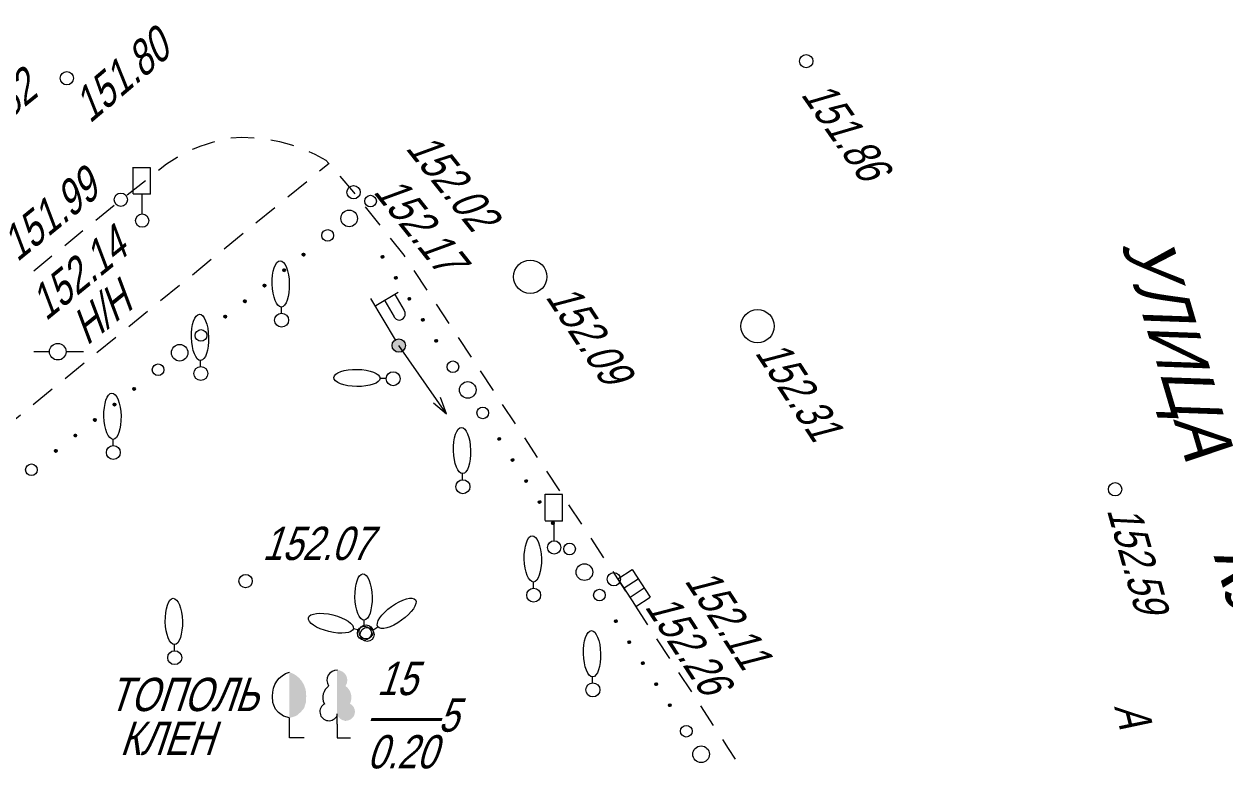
# Model space of a CAD drawing. Header units: metres. Extents: x 382 to 851, y 14083 to 14440.
# Drawn here: x 611.62 to 647.71, y 14227.44 to 14249.88 of the extents above; entities that cross this region are included whole.
import ezdxf
from ezdxf.enums import TextEntityAlignment as Align

# ---------------------------------------------------------------- set-up
doc = ezdxf.new("R2010")
doc.units = ezdxf.units.M
doc.header["$MEASUREMENT"] = 0
for name, color, linetype, lineweight in [('Бортовой камень', 7, 'Continuous', 25), ('Горизонтали', 7, 'Continuous', 25), ('Граница улицы', 7, 'Continuous', 25), ('Колодцы', 7, 'Continuous', 25), ('Леса и газоны', 7, 'Continuous', 25), ('ЛЭП', 7, 'Continuous', 25), ('Отдельно стоящее дерево', 7, 'Continuous', 25), ('Полоса деревьев', 7, 'Continuous', 25), ('Светофоры', 7, 'Continuous', 25), ('Фонари', 7, 'Continuous', 25), ('Фонтаны', 7, 'Continuous', 25)]:
    doc.layers.add(name, color=color, linetype=linetype, lineweight=lineweight)
doc.styles.add('Style-RUSSIAN_1251 I 0.32289', font='RUSSIAN_1251.shx', dxfattribs={"oblique": 18.5})

# ---------------------------------------------------------------- blocks, each defined once
blk = doc.blocks.new('PIKET_608')
at = {"layer": 'Горизонтали', "color": 251, "linetype": 'Continuous', "lineweight": 9}
blk.add_arc((0, 0), 0.2, 0, 360, dxfattribs=at)
blk = doc.blocks.new('DEREVO_549')
at = {"layer": 'Отдельно стоящее дерево', "color": 251, "linetype": 'Continuous', "lineweight": 9, "flags": 128}
blk.add_lwpolyline([(-0.007, 0.21), (-0.007, 0.393)], dxfattribs=at)
at = {"layer": 'Отдельно стоящее дерево', "color": 251, "linetype": 'Continuous', "lineweight": 9}
blk.add_arc((0, 0), 0.21, 0, 360, dxfattribs=at)
blk.add_ellipse((-0.026, 1.088), major_axis=(-0.019, 0.695), ratio=0.369829, dxfattribs=at)
blk = doc.blocks.new('DEREVO_550')
at = {"layer": 'Отдельно стоящее дерево', "color": 251, "linetype": 'Continuous', "lineweight": 9, "flags": 128}
blk.add_lwpolyline([(-0.007, 0.21), (-0.007, 0.393)], dxfattribs=at)
at = {"layer": 'Отдельно стоящее дерево', "color": 251, "linetype": 'Continuous', "lineweight": 9}
blk.add_arc((0, 0), 0.21, 0, 359.99999, dxfattribs=at)
blk.add_ellipse((-0.0255, 1.088), major_axis=(-0.0185, 0.695), ratio=0.3698286, dxfattribs=at)
blk = doc.blocks.new('DEREVO_551')
at = {"layer": 'Отдельно стоящее дерево', "color": 251, "linetype": 'Continuous', "lineweight": 9, "flags": 128}
blk.add_lwpolyline([(-0.007, 0.21), (-0.007, 0.393)], dxfattribs=at)
at = {"layer": 'Отдельно стоящее дерево', "color": 251, "linetype": 'Continuous', "lineweight": 9}
blk.add_arc((0, 0), 0.21, 0, 359.99999, dxfattribs=at)
blk.add_ellipse((-0.0255, 1.088), major_axis=(-0.0185, 0.695), ratio=0.3698286, dxfattribs=at)
blk = doc.blocks.new('SIFON_7')
at = {"layer": 'Фонтаны', "color": 251, "linetype": 'Continuous', "lineweight": 9}
for p, q in [((-0.717, 0.004), (-0.253, 0.004)), ((0.244, 0.004), (0.774, 0.004))]:
    blk.add_line(p, q, dxfattribs=at)
blk.add_arc((0, 0), 0.25, 0, 360, dxfattribs=at)
blk = doc.blocks.new('DORZN1_66')
at = {"layer": 'Светофоры', "color": 251, "linetype": 'Continuous', "lineweight": 9}
for p, q in [((-0.27, 0.806), (-0.27, 1.603)), ((-0.27, 1.598), (0.252, 1.598)), ((0.252, 0.792), (0.252, 1.589)), ((-0.27, 0.801), (0.248, 0.801)), ((-0.004, 0.2), (-0.004, 0.801))]:
    blk.add_line(p, q, dxfattribs=at)
blk.add_arc((0, 0), 0.2, 0, 360, dxfattribs=at)
blk = doc.blocks.new('KOLOD_136')
at = {"layer": 'Колодцы', "color": 251, "linetype": 'Continuous', "lineweight": 9}
blk.add_arc((0, 0), 0.5, 0, 360, dxfattribs=at)
blk = doc.blocks.new('KOLOD_137')
at = {"layer": 'Колодцы', "color": 251, "linetype": 'Continuous', "lineweight": 9}
blk.add_arc((0, 0), 0.5, 0, 360, dxfattribs=at)
blk = doc.blocks.new('RESHT1_24')
at = {"layer": 'Фонтаны', "color": 251, "linetype": 'Continuous', "lineweight": 9}
for p, q in [((-0.494, -0.254), (-0.494, 0.253)), ((-0.494, 0.253), (0.495, 0.253)), ((-0.162, -0.245), (-0.163, 0.251)), ((0.166, -0.245), (0.166, 0.251)), ((0.495, -0.254), (0.495, 0.253)), ((-0.494, -0.254), (0.495, -0.254))]:
    blk.add_line(p, q, dxfattribs=at)
blk = doc.blocks.new('PIKET_637')
at = {"layer": 'Горизонтали', "color": 251, "linetype": 'Continuous', "lineweight": 9}
blk.add_arc((0, 0), 0.2, 0, 360, dxfattribs=at)
blk = doc.blocks.new('PIKET_638')
at = {"layer": 'Горизонтали', "color": 251, "linetype": 'Continuous', "lineweight": 9}
blk.add_arc((0, 0), 0.2, 0, 360, dxfattribs=at)
blk = doc.blocks.new('DEREVO_584')
at = {"layer": 'Отдельно стоящее дерево', "color": 251, "linetype": 'Continuous', "lineweight": 9, "flags": 128}
blk.add_lwpolyline([(-0.007, 0.21), (-0.007, 0.393)], dxfattribs=at)
at = {"layer": 'Отдельно стоящее дерево', "color": 251, "linetype": 'Continuous', "lineweight": 9}
blk.add_arc((0.00033, -0.00027), 0.21, 0, 359.999994, dxfattribs=at)
blk.add_ellipse((-0.02517, 1.08773), major_axis=(-0.0185, 0.695), ratio=0.36982862, dxfattribs=at)
blk = doc.blocks.new('DEREVO_585')
at = {"layer": 'Отдельно стоящее дерево', "color": 251, "linetype": 'Continuous', "lineweight": 9, "flags": 128}
blk.add_lwpolyline([(-0.007, 0.21), (-0.007, 0.393)], dxfattribs=at)
at = {"layer": 'Отдельно стоящее дерево', "color": 251, "linetype": 'Continuous', "lineweight": 9}
blk.add_arc((0, 0), 0.21, 0, 360, dxfattribs=at)
blk.add_ellipse((-0.025, 1.088), major_axis=(-0.019, 0.695), ratio=0.369829, dxfattribs=at)
blk = doc.blocks.new('DEREVO_586')
at = {"layer": 'Отдельно стоящее дерево', "color": 251, "linetype": 'Continuous', "lineweight": 9, "flags": 128}
blk.add_lwpolyline([(-0.007, 0.21), (-0.007, 0.393)], dxfattribs=at)
at = {"layer": 'Отдельно стоящее дерево', "color": 251, "linetype": 'Continuous', "lineweight": 9}
blk.add_arc((0, 0), 0.21, 0, 360, dxfattribs=at)
blk.add_ellipse((-0.025, 1.088), major_axis=(-0.019, 0.695), ratio=0.369829, dxfattribs=at)
blk = doc.blocks.new('DEREVO_587')
at = {"layer": 'Отдельно стоящее дерево', "color": 251, "linetype": 'Continuous', "lineweight": 9, "flags": 128}
blk.add_lwpolyline([(-0.007, 0.21), (-0.007, 0.393)], dxfattribs=at)
at = {"layer": 'Отдельно стоящее дерево', "color": 251, "linetype": 'Continuous', "lineweight": 9}
blk.add_arc((0, 0), 0.21, 0, 360, dxfattribs=at)
blk.add_ellipse((-0.026, 1.088), major_axis=(-0.018, 0.695), ratio=0.369829, dxfattribs=at)
blk = doc.blocks.new('DEREVO_588')
at = {"layer": 'Отдельно стоящее дерево', "color": 251, "linetype": 'Continuous', "lineweight": 9, "flags": 128}
blk.add_lwpolyline([(-0.007, 0.209), (-0.007, 0.393)], dxfattribs=at)
at = {"layer": 'Отдельно стоящее дерево', "color": 251, "linetype": 'Continuous', "lineweight": 9}
blk.add_arc((0, 0), 0.21, 0, 360, dxfattribs=at)
blk.add_ellipse((-0.025, 1.088), major_axis=(-0.019, 0.695), ratio=0.369829, dxfattribs=at)
blk = doc.blocks.new('DEREVO_589')
at = {"layer": 'Отдельно стоящее дерево', "color": 251, "linetype": 'Continuous', "lineweight": 9, "flags": 128}
blk.add_lwpolyline([(-0.007, 0.21), (-0.007, 0.393)], dxfattribs=at)
at = {"layer": 'Отдельно стоящее дерево', "color": 251, "linetype": 'Continuous', "lineweight": 9}
blk.add_arc((0, 0), 0.21, 0, 360, dxfattribs=at)
blk.add_ellipse((-0.025, 1.088), major_axis=(-0.019, 0.695), ratio=0.369829, dxfattribs=at)
blk = doc.blocks.new('DEREVO_590')
at = {"layer": 'Отдельно стоящее дерево', "color": 251, "linetype": 'Continuous', "lineweight": 9, "flags": 128}
blk.add_lwpolyline([(-0.007, 0.21), (-0.007, 0.393)], dxfattribs=at)
at = {"layer": 'Отдельно стоящее дерево', "color": 251, "linetype": 'Continuous', "lineweight": 9}
blk.add_arc((0, 0), 0.21, 0, 360, dxfattribs=at)
blk.add_ellipse((-0.026, 1.088), major_axis=(-0.019, 0.695), ratio=0.369829, dxfattribs=at)
blk = doc.blocks.new('DEREVO_591')
at = {"layer": 'Отдельно стоящее дерево', "color": 251, "linetype": 'Continuous', "lineweight": 9, "flags": 128}
blk.add_lwpolyline([(-0.007, 0.21), (-0.007, 0.393)], dxfattribs=at)
at = {"layer": 'Отдельно стоящее дерево', "color": 251, "linetype": 'Continuous', "lineweight": 9}
blk.add_arc((0, 0), 0.21, 0, 360, dxfattribs=at)
blk.add_ellipse((-0.025, 1.088), major_axis=(-0.019, 0.695), ratio=0.369829, dxfattribs=at)
blk = doc.blocks.new('SM_1_1')
at = {"layer": 'Леса и газоны', "linetype": 'Continuous', "lineweight": 9}
blk.add_hatch(color=251, dxfattribs=at).paths.add_polyline_path([(-0.693, 0.594), (-0.52, 0.645), (-0.465, 0.673), (-0.364, 0.762), (-0.271, 0.86), (-0.244, 0.907), (-0.244, 0.905), (-0.223, 0.982), (-0.197, 1.055), (-0.195, 1.064), (-0.188, 1.25, 0.341141), (-0.693, 1.972), (-0.693, 0.592)], is_closed=False)
blk.add_hatch(color=251, dxfattribs=at).paths.add_polyline_path([(0.742, 0.718, 1.560755), (1.127, 1.025), (1.13, 1.031, 0.363475), (0.996, 1.553), (0.996, 1.56, 0.605867), (0.742, 2.031)])
at = {"layer": 'Леса и газоны', "color": 251, "linetype": 'Continuous', "lineweight": 9}
for p, q in [((-0.693, 0.002), (-0.693, 0.592)), ((0.992, 0.514), (0.993, 0.514))]:
    blk.add_line(p, q, dxfattribs=at)
at = {"layer": 'Леса и газоны', "color": 251, "linetype": 'Continuous', "lineweight": 9, "flags": 128}
blk.add_lwpolyline([(-0.693, 0.594), (-0.866, 0.645), (-1.022, 0.762), (-1.115, 0.86), (-1.163, 0.984), (-1.189, 1.057), (-1.199, 1.252), (-1.199, 1.25, -0.344174), (-0.693, 1.972)], format="xyb", dxfattribs=at)
for points in [[(0.742, 0.413), (0.742, 0.719)], [(0.742, 0.413), (0.742, 0.003), (1.145, 0.003)], [(-0.693, 0.004), (-0.25, 0.004)]]:
    blk.add_lwpolyline(points, dxfattribs=at)
at = {"layer": 'Леса и газоны', "color": 251, "linetype": 'Continuous', "lineweight": 9}
for centre, radius, start, end in [((0.737, 1.73), 0.302, 87.9054, 214.1094), ((0.732, 1.212), 0.42, 125.6529, 205.5526), ((0.494, 0.783), 0.271, 117.6072, 335.8238)]:
    blk.add_arc(centre, radius, start, end, dxfattribs=at)
blk = doc.blocks.new('FNRM1_29')
at = {"layer": 'Фонари', "linetype": 'Continuous', "lineweight": 9}
h = blk.add_hatch(color=251, dxfattribs=at)
edge = h.paths.add_edge_path()
edge.add_arc((0, 0), 0.2, 0, 360)
at = {"layer": 'Фонари', "color": 251, "linetype": 'Continuous', "lineweight": 9}
for p, q in [((0.003, 0.2), (0.003, 1.641)), ((0.017, 1.388), (0.805, 1.388)), ((0.322, 1.371), (0.322, 0.816)), ((0.676, 1.378), (0.676, 0.823))]:
    blk.add_line(p, q, dxfattribs=at)
blk.add_circle((0, 0), 0.2, dxfattribs=at)
blk.add_arc((0.496, 0.809), 0.181, 180, 0, dxfattribs=at)
blk = doc.blocks.new('PIKET_679')
at = {"layer": 'Горизонтали', "color": 251, "linetype": 'Continuous', "lineweight": 9}
blk.add_arc((0, 0), 0.2, 0, 360, dxfattribs=at)
blk = doc.blocks.new('PIKET_680')
at = {"layer": 'Горизонтали', "color": 251, "linetype": 'Continuous', "lineweight": 9}
blk.add_arc((0, 0), 0.2, 0, 360, dxfattribs=at)
blk = doc.blocks.new('msdElementTypeLine_85')
at = {"layer": 'ЛЭП', "color": 251, "linetype": 'Continuous', "lineweight": 9}
blk.add_line((1.569, 28.523), (0.134, 30.57), dxfattribs=at)
at = {"layer": 'ЛЭП', "color": 251, "linetype": 'Continuous', "lineweight": 9, "flags": 128}
blk.add_lwpolyline([(1.173, 28.854), (1.569, 28.523), (1.391, 29.01)], dxfattribs=at)
blk = doc.blocks.new('PIKET_687')
at = {"layer": 'Горизонтали', "color": 251, "linetype": 'Continuous', "lineweight": 9}
blk.add_arc((0, 0), 0.2, 0, 360, dxfattribs=at)
blk = doc.blocks.new('msdElementTypeShape_5')
at = {"layer": 'Полоса деревьев', "color": 251, "linetype": 'Continuous', "lineweight": 9}
for p, q in [((17.692, 25.316), (17.735, 25.349)), ((17.692, 25.309), (17.741, 25.348)), ((17.692, 25.303), (17.747, 25.346)), ((17.694, 25.298), (17.752, 25.344)), ((17.695, 25.325), (17.725, 25.348)), ((17.696, 25.293), (17.756, 25.34)), ((17.698, 25.289), (17.76, 25.337)), ((17.7, 25.335), (17.707, 25.34)), ((17.701, 25.284), (17.763, 25.334)), ((17.705, 25.281), (17.766, 25.329)), ((17.709, 25.278), (17.767, 25.324)), ((17.713, 25.275), (17.77, 25.32)), ((17.719, 25.273), (17.77, 25.314)), ((17.725, 25.271), (17.77, 25.307)), ((17.731, 25.27), (17.77, 25.301)), ((17.742, 25.272), (17.766, 25.291)), ((20.072, 25.269), (20.112, 25.206)), ((20.075, 25.273), (20.117, 25.207)), ((20.079, 25.276), (20.122, 25.209)), ((20.084, 25.278), (20.126, 25.212)), ((20.088, 25.28), (20.129, 25.216)), ((20.093, 25.282), (20.133, 25.219)), ((20.098, 25.283), (20.136, 25.224)), ((20.105, 25.282), (20.138, 25.23)), ((20.111, 25.281), (20.14, 25.236)), ((20.12, 25.277), (20.14, 25.245)), ((20.129, 25.272), (20.134, 25.264)), ((20.062, 25.247), (20.089, 25.205)), ((20.063, 25.236), (20.079, 25.211)), ((20.064, 25.253), (20.095, 25.204)), ((20.066, 25.259), (20.101, 25.204)), ((20.068, 25.265), (20.107, 25.204)), ((17.104, 24.85), (17.147, 24.884)), ((17.104, 24.844), (17.153, 24.882)), ((17.104, 24.837), (17.159, 24.881)), ((17.106, 24.832), (17.164, 24.878)), ((17.108, 24.859), (17.137, 24.883)), ((17.108, 24.828), (17.168, 24.875)), ((17.11, 24.823), (17.172, 24.871)), ((17.112, 24.869), (17.119, 24.875)), ((17.113, 24.819), (17.176, 24.868)), ((17.117, 24.815), (17.178, 24.864)), ((17.121, 24.812), (17.179, 24.858)), ((17.125, 24.809), (17.182, 24.854)), ((17.131, 24.807), (17.182, 24.848)), ((17.137, 24.806), (17.182, 24.842)), ((17.143, 24.804), (17.182, 24.835)), ((17.154, 24.807), (17.178, 24.825)), ((20.466, 24.616), (20.493, 24.574)), ((20.468, 24.605), (20.484, 24.579)), ((20.469, 24.622), (20.5, 24.573)), ((20.471, 24.628), (20.506, 24.572)), ((20.473, 24.633), (20.512, 24.573)), ((20.476, 24.638), (20.517, 24.574)), ((20.48, 24.641), (20.522, 24.575)), ((20.484, 24.645), (20.527, 24.577)), ((20.488, 24.647), (20.53, 24.581)), ((20.493, 24.648), (20.534, 24.584)), ((20.498, 24.65), (20.538, 24.588)), ((20.503, 24.651), (20.541, 24.592)), ((20.51, 24.651), (20.543, 24.598)), ((20.516, 24.65), (20.545, 24.604)), ((20.524, 24.646), (20.545, 24.614)), ((20.534, 24.64), (20.539, 24.633)), ((16.516, 24.384), (16.559, 24.418)), ((16.516, 24.378), (16.565, 24.417)), ((16.516, 24.372), (16.571, 24.415)), ((16.518, 24.367), (16.576, 24.412)), ((16.52, 24.393), (16.549, 24.417)), ((16.52, 24.362), (16.58, 24.409)), ((16.523, 24.357), (16.584, 24.406)), ((16.524, 24.403), (16.531, 24.409)), ((16.525, 24.353), (16.588, 24.403)), ((16.529, 24.35), (16.59, 24.398)), ((16.533, 24.346), (16.591, 24.393)), ((16.537, 24.344), (16.594, 24.388)), ((16.543, 24.342), (16.594, 24.383)), ((16.549, 24.34), (16.594, 24.376)), ((16.555, 24.339), (16.594, 24.37)), ((16.566, 24.341), (16.59, 24.36)), ((15.928, 23.919), (15.971, 23.952)), ((15.928, 23.912), (15.977, 23.951)), ((15.928, 23.906), (15.983, 23.95)), ((15.93, 23.901), (15.988, 23.947)), ((15.932, 23.928), (15.961, 23.951)), ((15.932, 23.896), (15.992, 23.944)), ((15.935, 23.892), (15.996, 23.94)), ((15.936, 23.938), (15.943, 23.943)), ((15.937, 23.887), (16, 23.937)), ((15.941, 23.884), (16.002, 23.932)), ((15.945, 23.881), (16.003, 23.927)), ((15.949, 23.878), (16.006, 23.923)), ((15.955, 23.876), (16.007, 23.917)), ((15.961, 23.875), (16.006, 23.911)), ((15.967, 23.873), (16.006, 23.904)), ((15.978, 23.875), (16.002, 23.894)), ((20.871, 23.984), (20.898, 23.942)), ((20.872, 23.973), (20.889, 23.948)), ((20.873, 23.991), (20.905, 23.942)), ((20.875, 23.997), (20.911, 23.941)), ((20.878, 24.002), (20.917, 23.941)), ((20.881, 24.006), (20.922, 23.943)), ((20.885, 24.01), (20.927, 23.944)), ((20.888, 24.013), (20.932, 23.946)), ((20.893, 24.015), (20.935, 23.949)), ((20.898, 24.017), (20.939, 23.953)), ((20.903, 24.019), (20.943, 23.957)), ((20.908, 24.02), (20.946, 23.961)), ((20.914, 24.019), (20.948, 23.967)), ((20.921, 24.019), (20.95, 23.973)), ((20.929, 24.014), (20.95, 23.983)), ((20.939, 24.009), (20.944, 24.001)), ((15.34, 23.453), (15.383, 23.487)), ((15.34, 23.447), (15.389, 23.485)), ((15.34, 23.44), (15.395, 23.484)), ((15.342, 23.435), (15.4, 23.481)), ((15.344, 23.462), (15.373, 23.486)), ((15.344, 23.431), (15.404, 23.478)), ((15.347, 23.426), (15.408, 23.475)), ((15.348, 23.472), (15.355, 23.478)), ((15.349, 23.422), (15.412, 23.471)), ((15.353, 23.418), (15.414, 23.467)), ((15.357, 23.415), (15.415, 23.462)), ((15.361, 23.412), (15.418, 23.457)), ((15.367, 23.41), (15.419, 23.451)), ((15.373, 23.409), (15.419, 23.445)), ((15.379, 23.407), (15.418, 23.438)), ((15.39, 23.41), (15.414, 23.428)), ((21.276, 23.353), (21.303, 23.311)), ((21.277, 23.342), (21.293, 23.317)), ((21.278, 23.359), (21.309, 23.31)), ((21.28, 23.365), (21.316, 23.31)), ((21.283, 23.37), (21.322, 23.31)), ((21.286, 23.375), (21.326, 23.312)), ((21.29, 23.378), (21.332, 23.313)), ((21.293, 23.382), (21.336, 23.315)), ((21.298, 23.384), (21.34, 23.318)), ((21.303, 23.386), (21.344, 23.322)), ((21.307, 23.387), (21.347, 23.325)), ((21.313, 23.388), (21.351, 23.33)), ((21.319, 23.388), (21.353, 23.336)), ((21.325, 23.387), (21.355, 23.342)), ((21.334, 23.383), (21.354, 23.351)), ((21.344, 23.377), (21.348, 23.37)), ((21.691, 22.743), (21.731, 22.68)), ((21.694, 22.747), (21.736, 22.681)), ((21.698, 22.75), (21.741, 22.683)), ((21.703, 22.752), (21.745, 22.687)), ((21.707, 22.754), (21.748, 22.69)), ((21.712, 22.756), (21.752, 22.694)), ((21.717, 22.757), (21.755, 22.698)), ((21.724, 22.756), (21.757, 22.704)), ((21.73, 22.756), (21.759, 22.71)), ((21.739, 22.752), (21.759, 22.72)), ((21.748, 22.746), (21.753, 22.738)), ((21.681, 22.722), (21.708, 22.68)), ((21.682, 22.711), (21.698, 22.685)), ((21.683, 22.728), (21.714, 22.679)), ((21.685, 22.734), (21.721, 22.678)), ((21.687, 22.739), (21.726, 22.678)), ((12.597, 21.28), (12.639, 21.314)), ((12.597, 21.274), (12.645, 21.312)), ((12.597, 21.268), (12.651, 21.311)), ((12.598, 21.262), (12.656, 21.308)), ((12.6, 21.289), (12.63, 21.313)), ((12.6, 21.258), (12.66, 21.305)), ((12.603, 21.253), (12.664, 21.302)), ((12.605, 21.299), (12.612, 21.305)), ((12.605, 21.249), (12.668, 21.298)), ((12.609, 21.245), (12.67, 21.294)), ((12.613, 21.242), (12.672, 21.289)), ((12.618, 21.239), (12.674, 21.284)), ((12.623, 21.237), (12.675, 21.278)), ((12.629, 21.236), (12.675, 21.272)), ((12.635, 21.235), (12.675, 21.266)), ((12.646, 21.237), (12.67, 21.255)), ((12.009, 20.815), (12.051, 20.848)), ((12.009, 20.808), (12.057, 20.847)), ((12.009, 20.802), (12.064, 20.845)), ((12.01, 20.797), (12.068, 20.843)), ((12.012, 20.824), (12.042, 20.847)), ((12.013, 20.792), (12.072, 20.839)), ((12.015, 20.788), (12.076, 20.836)), ((12.017, 20.834), (12.024, 20.839)), ((12.017, 20.783), (12.08, 20.833)), ((12.021, 20.78), (12.082, 20.828)), ((12.025, 20.777), (12.084, 20.823)), ((12.03, 20.774), (12.086, 20.819)), ((12.035, 20.772), (12.087, 20.813)), ((12.041, 20.77), (12.087, 20.806)), ((12.048, 20.769), (12.087, 20.8)), ((12.058, 20.771), (12.082, 20.79)), ((11.421, 20.349), (11.463, 20.383)), ((11.421, 20.343), (11.469, 20.381)), ((11.421, 20.336), (11.476, 20.38)), ((11.422, 20.331), (11.48, 20.377)), ((11.424, 20.358), (11.454, 20.382)), ((11.425, 20.327), (11.484, 20.374)), ((11.427, 20.322), (11.488, 20.37)), ((11.429, 20.368), (11.436, 20.374)), ((11.429, 20.318), (11.492, 20.367)), ((11.433, 20.314), (11.494, 20.363)), ((11.437, 20.311), (11.496, 20.357)), ((11.442, 20.308), (11.498, 20.353)), ((11.447, 20.306), (11.499, 20.347)), ((11.453, 20.305), (11.499, 20.341)), ((11.46, 20.303), (11.499, 20.334)), ((11.471, 20.306), (11.494, 20.324)), ((10.833, 19.883), (10.875, 19.917)), ((10.833, 19.877), (10.881, 19.916)), ((10.833, 19.871), (10.888, 19.914)), ((10.834, 19.866), (10.892, 19.911)), ((10.836, 19.892), (10.866, 19.916)), ((10.837, 19.861), (10.896, 19.908)), ((10.839, 19.856), (10.9, 19.905)), ((10.841, 19.902), (10.848, 19.908)), ((10.841, 19.852), (10.904, 19.902)), ((10.845, 19.849), (10.906, 19.897)), ((10.849, 19.845), (10.908, 19.892)), ((10.854, 19.843), (10.91, 19.887)), ((10.859, 19.841), (10.911, 19.882)), ((10.865, 19.839), (10.911, 19.875)), ((10.872, 19.838), (10.911, 19.869)), ((10.883, 19.84), (10.906, 19.859)), ((23.57, 19.775), (23.597, 19.733)), ((23.571, 19.764), (23.587, 19.739)), ((23.572, 19.781), (23.603, 19.732)), ((23.574, 19.787), (23.609, 19.732)), ((23.576, 19.793), (23.615, 19.732)), ((23.58, 19.797), (23.62, 19.734)), ((23.583, 19.8), (23.625, 19.735)), ((23.587, 19.804), (23.63, 19.737)), ((23.592, 19.806), (23.634, 19.74)), ((23.596, 19.808), (23.637, 19.744)), ((23.601, 19.81), (23.641, 19.747)), ((23.606, 19.811), (23.644, 19.752)), ((23.613, 19.81), (23.646, 19.758)), ((23.619, 19.809), (23.648, 19.764)), ((23.628, 19.805), (23.648, 19.773)), ((23.637, 19.799), (23.642, 19.792)), ((10.245, 19.418), (10.287, 19.451)), ((10.245, 19.411), (10.293, 19.45)), ((10.245, 19.405), (10.3, 19.449)), ((10.246, 19.4), (10.304, 19.446)), ((10.248, 19.427), (10.278, 19.45)), ((10.249, 19.395), (10.308, 19.443)), ((10.251, 19.391), (10.312, 19.439)), ((10.253, 19.437), (10.26, 19.442)), ((10.253, 19.386), (10.316, 19.436)), ((10.257, 19.383), (10.318, 19.431)), ((10.261, 19.38), (10.32, 19.426)), ((10.266, 19.377), (10.322, 19.422)), ((10.271, 19.375), (10.323, 19.416)), ((10.277, 19.373), (10.323, 19.41)), ((10.284, 19.372), (10.323, 19.403)), ((10.295, 19.374), (10.318, 19.393)), ((23.975, 19.144), (24.002, 19.102)), ((23.976, 19.133), (23.992, 19.107)), ((23.977, 19.15), (24.008, 19.101)), ((23.979, 19.156), (24.014, 19.1)), ((23.981, 19.161), (24.02, 19.101)), ((23.984, 19.166), (24.025, 19.102)), ((23.988, 19.169), (24.03, 19.103)), ((23.992, 19.173), (24.035, 19.105)), ((23.996, 19.174), (24.039, 19.109)), ((24.001, 19.176), (24.042, 19.112)), ((24.006, 19.178), (24.046, 19.116)), ((24.011, 19.179), (24.049, 19.12)), ((24.018, 19.179), (24.051, 19.126)), ((24.024, 19.178), (24.053, 19.132)), ((24.032, 19.174), (24.053, 19.142)), ((24.042, 19.168), (24.047, 19.161)), ((24.379, 18.512), (24.406, 18.47)), ((24.38, 18.501), (24.397, 18.476)), ((24.381, 18.518), (24.413, 18.47)), ((24.383, 18.525), (24.419, 18.469)), ((24.386, 18.53), (24.425, 18.469)), ((24.389, 18.534), (24.43, 18.471)), ((24.393, 18.538), (24.435, 18.472)), ((24.396, 18.541), (24.44, 18.474)), ((24.401, 18.543), (24.443, 18.477)), ((24.406, 18.545), (24.447, 18.481)), ((24.411, 18.547), (24.451, 18.484)), ((24.416, 18.548), (24.454, 18.489)), ((24.422, 18.547), (24.456, 18.495)), ((24.429, 18.546), (24.458, 18.501)), ((24.437, 18.542), (24.458, 18.51)), ((24.447, 18.537), (24.452, 18.529)), ((24.784, 17.881), (24.811, 17.839)), ((24.785, 17.87), (24.801, 17.845)), ((24.786, 17.887), (24.817, 17.838)), ((24.788, 17.893), (24.824, 17.838)), ((24.791, 17.898), (24.83, 17.838)), ((24.794, 17.903), (24.834, 17.84)), ((24.798, 17.906), (24.84, 17.841)), ((24.801, 17.91), (24.844, 17.842)), ((24.806, 17.912), (24.848, 17.846)), ((24.811, 17.914), (24.852, 17.85)), ((24.815, 17.915), (24.855, 17.853)), ((24.821, 17.916), (24.859, 17.857)), ((24.827, 17.916), (24.861, 17.864)), ((24.833, 17.915), (24.863, 17.87)), ((24.842, 17.911), (24.863, 17.879)), ((24.852, 17.905), (24.856, 17.898)), ((25.189, 17.25), (25.216, 17.207)), ((25.19, 17.238), (25.206, 17.213)), ((25.191, 17.256), (25.222, 17.207)), ((25.193, 17.262), (25.229, 17.206)), ((25.196, 17.267), (25.234, 17.206)), ((25.199, 17.271), (25.239, 17.208)), ((25.202, 17.275), (25.244, 17.209)), ((25.206, 17.278), (25.249, 17.211)), ((25.211, 17.28), (25.253, 17.215)), ((25.215, 17.282), (25.257, 17.218)), ((25.22, 17.284), (25.26, 17.222)), ((25.226, 17.285), (25.263, 17.226)), ((25.232, 17.284), (25.265, 17.232)), ((25.238, 17.284), (25.267, 17.238)), ((25.247, 17.28), (25.267, 17.248)), ((25.256, 17.274), (25.261, 17.266)), ((27.078, 14.303), (27.105, 14.261)), ((27.079, 14.292), (27.095, 14.267)), ((27.08, 14.309), (27.111, 14.26)), ((27.082, 14.315), (27.117, 14.26)), ((27.084, 14.32), (27.123, 14.26)), ((27.088, 14.325), (27.128, 14.262)), ((27.091, 14.328), (27.133, 14.263)), ((27.095, 14.332), (27.138, 14.265)), ((27.1, 14.334), (27.142, 14.268)), ((27.104, 14.336), (27.145, 14.272)), ((27.109, 14.337), (27.149, 14.275)), ((27.114, 14.338), (27.152, 14.28)), ((27.121, 14.338), (27.154, 14.286)), ((27.127, 14.337), (27.156, 14.292)), ((27.136, 14.333), (27.156, 14.301)), ((27.145, 14.327), (27.15, 14.32)), ((27.483, 13.672), (27.51, 13.63)), ((27.484, 13.661), (27.5, 13.635)), ((27.485, 13.678), (27.516, 13.629)), ((27.487, 13.684), (27.522, 13.628)), ((27.489, 13.689), (27.528, 13.628)), ((27.492, 13.693), (27.533, 13.63)), ((27.496, 13.697), (27.538, 13.631)), ((27.5, 13.701), (27.543, 13.633)), ((27.504, 13.702), (27.547, 13.637)), ((27.509, 13.704), (27.55, 13.64)), ((27.514, 13.706), (27.554, 13.644)), ((27.519, 13.707), (27.557, 13.648)), ((27.526, 13.706), (27.559, 13.654)), ((27.532, 13.706), (27.561, 13.66)), ((27.541, 13.702), (27.561, 13.67)), ((27.55, 13.696), (27.555, 13.688)), ((27.887, 13.04), (27.914, 12.998)), ((27.889, 13.046), (27.921, 12.998)), ((27.889, 13.029), (27.905, 13.004)), ((27.891, 13.052), (27.927, 12.997)), ((27.894, 13.058), (27.933, 12.997)), ((27.897, 13.062), (27.938, 12.999)), ((27.901, 13.066), (27.943, 13)), ((27.904, 13.069), (27.948, 13.002)), ((27.909, 13.071), (27.951, 13.005)), ((27.914, 13.073), (27.955, 13.009)), ((27.919, 13.075), (27.959, 13.012)), ((27.924, 13.076), (27.962, 13.017)), ((27.93, 13.075), (27.964, 13.023)), ((27.937, 13.074), (27.966, 13.029)), ((27.945, 13.07), (27.966, 13.038)), ((27.955, 13.065), (27.96, 13.057)), ((28.292, 12.409), (28.319, 12.367)), ((28.293, 12.398), (28.309, 12.373)), ((28.294, 12.415), (28.325, 12.366)), ((28.296, 12.421), (28.332, 12.365)), ((28.299, 12.426), (28.338, 12.366)), ((28.302, 12.431), (28.342, 12.367)), ((28.306, 12.434), (28.348, 12.369)), ((28.309, 12.438), (28.352, 12.37)), ((28.314, 12.44), (28.356, 12.374)), ((28.319, 12.441), (28.36, 12.377)), ((28.324, 12.443), (28.363, 12.381)), ((28.329, 12.444), (28.367, 12.385)), ((28.335, 12.444), (28.369, 12.391)), ((28.342, 12.443), (28.371, 12.398)), ((28.35, 12.439), (28.371, 12.407)), ((28.36, 12.433), (28.365, 12.426)), ((28.697, 11.778), (28.724, 11.735)), ((28.698, 11.766), (28.714, 11.741)), ((28.699, 11.784), (28.73, 11.735)), ((28.701, 11.79), (28.737, 11.734)), ((28.704, 11.795), (28.742, 11.734)), ((28.707, 11.799), (28.747, 11.736)), ((28.71, 11.803), (28.752, 11.737)), ((28.714, 11.806), (28.757, 11.739)), ((28.719, 11.808), (28.761, 11.743)), ((28.724, 11.81), (28.765, 11.746)), ((28.728, 11.812), (28.768, 11.75)), ((28.734, 11.813), (28.771, 11.754)), ((28.74, 11.812), (28.773, 11.76)), ((28.746, 11.812), (28.775, 11.766)), ((28.755, 11.808), (28.775, 11.776)), ((28.764, 11.802), (28.769, 11.794))]:
    blk.add_line(p, q, dxfattribs=at)
for centre, radius in [((19.745, 26.915), 0.175), ((19.103, 26.396), 0.25), ((18.457, 25.884), 0.175), ((17.731, 25.31), 0.04), ((20.101, 25.243), 0.04), ((17.144, 24.844), 0.04), ((20.506, 24.612), 0.04), ((16.556, 24.379), 0.04), ((15.968, 23.913), 0.04), ((20.911, 23.98), 0.04), ((15.38, 23.447), 0.04), ((21.316, 23.349), 0.04), ((14.649, 22.88), 0.175), ((21.72, 22.717), 0.04), ((14.008, 22.361), 0.25), ((13.361, 21.849), 0.175), ((22.22, 21.939), 0.175), ((12.636, 21.274), 0.04), ((22.665, 21.244), 0.25), ((12.048, 20.809), 0.04), ((23.118, 20.554), 0.175), ((11.46, 20.343), 0.04), ((10.872, 19.878), 0.04), ((23.609, 19.771), 0.04), ((10.284, 19.412), 0.04), ((24.014, 19.139), 0.04), ((9.553, 18.845), 0.175), ((24.419, 18.508), 0.04), ((24.824, 17.877), 0.04), ((25.228, 17.245), 0.04), ((25.728, 16.467), 0.175), ((26.173, 15.772), 0.25), ((26.626, 15.082), 0.175), ((27.117, 14.299), 0.04), ((27.522, 13.667), 0.04), ((27.927, 13.036), 0.04), ((28.332, 12.405), 0.04), ((28.736, 11.773), 0.04), ((29.236, 10.994), 0.175), ((29.681, 10.3), 0.25)]:
    blk.add_circle(centre, radius, dxfattribs=at)
blk = doc.blocks.new('PIKET_695')
at = {"layer": 'Горизонтали', "color": 251, "linetype": 'Continuous', "lineweight": 9}
blk.add_arc((0, 0), 0.2, 0, 360, dxfattribs=at)
blk = doc.blocks.new('DORZN1_72')
at = {"layer": 'Светофоры', "color": 251, "linetype": 'Continuous', "lineweight": 9}
for p, q in [((-0.27, 0.806), (-0.27, 1.603)), ((-0.27, 1.598), (0.252, 1.598)), ((0.252, 0.792), (0.252, 1.589)), ((-0.27, 0.801), (0.248, 0.801)), ((-0.004, 0.2), (-0.004, 0.801))]:
    blk.add_line(p, q, dxfattribs=at)
blk.add_arc((0, 0), 0.2, 0, 360, dxfattribs=at)
blk = doc.blocks.new('msdElementTypeLineString_265')
at = {"layer": 'Граница улицы', "color": 251, "linetype": 'Continuous', "lineweight": 9}
for p, q in [((20.044, 16.401), (19.76, 16.169)), ((19.372, 15.854), (18.804, 15.391)), ((18.416, 15.075), (17.847, 14.612)), ((17.46, 14.296), (16.891, 13.833)), ((16.503, 13.517), (15.935, 13.054)), ((15.547, 12.738), (14.979, 12.275)), ((14.591, 11.959), (14.023, 11.496)), ((13.635, 11.18), (13.066, 10.717)), ((12.679, 10.401), (12.11, 9.938)), ((11.722, 9.622), (11.154, 9.159)), ((10.766, 8.844), (10.198, 8.38)), ((9.81, 8.065), (9.242, 7.602)), ((8.854, 7.285), (8.288, 6.819)), ((7.902, 6.502), (7.336, 6.036)), ((6.95, 5.718), (6.383, 5.252)), ((5.997, 4.934), (5.431, 4.468)), ((5.045, 4.151), (4.479, 3.685)), ((4.093, 3.367), (3.526, 2.901)), ((3.14, 2.584), (2.574, 2.118)), ((2.188, 1.8), (1.622, 1.334)), ((1.236, 1.017), (0.669, 0.551)), ((0.283, 0.233), (0, 0))]:
    blk.add_line(p, q, dxfattribs=at)
blk = doc.blocks.new('msdElementTypeLineString_282')
at = {"layer": 'Бортовой камень', "color": 251, "linetype": 'Continuous', "lineweight": 9}
for p, q in [((56.666, 46.083), (57.22, 46.518)), ((55.73, 45.325), (56.276, 45.771)), ((63.828, 45.72), (64.267, 45.169)), ((54.798, 44.563), (55.343, 45.009)), ((53.865, 43.802), (54.41, 44.247)), ((65.29, 43.808), (65.678, 43.22)), ((65.954, 42.803), (66.342, 42.215)), ((66.618, 41.798), (67.007, 41.211)), ((67.282, 40.794), (67.671, 40.206)), ((67.946, 39.789), (68.335, 39.201)), ((68.61, 38.784), (68.999, 38.197)), ((69.275, 37.78), (69.663, 37.192)), ((69.939, 36.775), (70.327, 36.187)), ((70.603, 35.77), (70.991, 35.183)), ((71.927, 33.758), (72.312, 33.168)), ((72.585, 32.75), (72.97, 32.16)), ((73.244, 31.741), (73.629, 31.152)), ((73.902, 30.733), (74.288, 30.144))]:
    blk.add_line(p, q, dxfattribs=at)
at = {"layer": 'Бортовой камень', "color": 251, "linetype": 'Continuous', "lineweight": 9, "flags": 128}
for points in [[(58.638, 47.452), (58.691, 47.475), (58.869, 47.546), (59.051, 47.61), (59.234, 47.666), (59.302, 47.683)], [(59.788, 47.8), (60.119, 47.814), (60.491, 47.801)], [(60.987, 47.736), (61.245, 47.686), (61.612, 47.586), (61.669, 47.565)], [(62.135, 47.383), (62.316, 47.301), (62.646, 47.121), (62.736, 47.028)], [(57.614, 46.826), (57.85, 47.012), (58.01, 47.118), (58.175, 47.218), (58.192, 47.227)], [(63.061, 46.648), (63.477, 46.161), (63.517, 46.111)], [(64.579, 44.778), (64.985, 44.269), (65.014, 44.225)], [(71.267, 34.766), (71.406, 34.555), (71.653, 34.177)], [(74.561, 29.725), (74.736, 29.457), (74.946, 29.135)]]:
    blk.add_lwpolyline(points, dxfattribs=at)
blk = doc.blocks.new('msdElementTypeTextNode_25')
at = {"layer": 'Леса и газоны', "color": 251, "linetype": 'Continuous', "lineweight": 9, "style": 'Style-RUSSIAN_1251 I 0.32289', "oblique": 18.5, "width": 0.799996}
for s, p in [(' 15', (0, 1.1)), ('——5', (0, 0)), ('0.20', (0, -1.101))]:
    blk.add_text(s, height=1, dxfattribs=at).set_placement(p, align=Align.MIDDLE_LEFT)

msp = doc.modelspace()

# ---------------------------------------------------------------- block references
at = {"layer": 'Бортовой камень', "color": 251, "linetype": 'Continuous', "lineweight": 9}
msp.add_blockref('msdElementTypeLineString_282', (558.045, 14198.661), dxfattribs=at)
at = {"layer": 'Горизонтали', "color": 251, "linetype": 'Continuous', "lineweight": 9}
for name, p in [('PIKET_695', (635.127, 14248.76)), ('PIKET_608', (612.902, 14248.247)), ('PIKET_679', (614.526, 14244.599)), ('PIKET_680', (621.522, 14244.822)), ('PIKET_638', (644.41, 14235.9)), ('PIKET_637', (618.277, 14233.144)), ('PIKET_687', (629.344, 14233.2))]:
    msp.add_blockref(name, p, dxfattribs=at)
at = {"layer": 'Граница улицы', "color": 251, "linetype": 'Continuous', "lineweight": 9}
msp.add_blockref('msdElementTypeLineString_265', (600.741, 14229.283), dxfattribs=at)
at = {"layer": 'Колодцы', "color": 251, "linetype": 'Continuous', "lineweight": 9}
for name, p in [('KOLOD_136', (626.832, 14242.284)), ('KOLOD_137', (633.664, 14240.8))]:
    msp.add_blockref(name, p, dxfattribs=at)
at = {"layer": 'Леса и газоны', "color": 251, "linetype": 'Continuous', "lineweight": 9}
for name, p in [('msdElementTypeTextNode_25', (621.921, 14229.118)), ('SM_1_1', (620.285, 14228.437))]:
    msp.add_blockref(name, p, dxfattribs=at)
at = {"layer": 'ЛЭП', "color": 251, "linetype": 'Continuous', "lineweight": 9}
msp.add_blockref('msdElementTypeLine_85', (622.746, 14209.647), dxfattribs=at)
at = {"layer": 'Отдельно стоящее дерево', "color": 251, "linetype": 'Continuous', "lineweight": 9}
for name, p in [('DEREVO_551', (619.358, 14240.982)), ('DEREVO_550', (616.932, 14239.378)), ('DEREVO_549', (614.3, 14237.007)), ('DEREVO_586', (624.807, 14235.978)), ('DEREVO_585', (626.934, 14232.722)), ('DEREVO_589', (621.845, 14231.578)), ('DEREVO_590', (616.145, 14230.843)), ('DEREVO_584', (628.714, 14229.874))]:
    msp.add_blockref(name, p, dxfattribs=at)
for name, p, rotation in [('DEREVO_591', (622.711, 14239.222), 87.50455570861587), ('DEREVO_587', (621.929, 14231.541), 304.1928186034029), ('DEREVO_588', (621.896, 14231.617), 74.82809284780134)]:
    msp.add_blockref(name, p, dxfattribs=dict(at, rotation=rotation))
at = {"layer": 'Полоса деревьев', "color": 251, "linetype": 'Continuous', "lineweight": 9}
msp.add_blockref('msdElementTypeShape_5', (602.286, 14217.641), dxfattribs=at)
at = {"layer": 'Светофоры', "color": 251, "linetype": 'Continuous', "lineweight": 9}
for name, p in [('DORZN1_66', (615.167, 14243.97)), ('DORZN1_72', (627.55, 14234.154))]:
    msp.add_blockref(name, p, dxfattribs=at)
at = {"layer": 'Фонари', "color": 251, "linetype": 'Continuous', "lineweight": 9, "rotation": 30.71863975590283}
msp.add_blockref('FNRM1_29', (622.88, 14240.217), dxfattribs=at)
at = {"layer": 'Фонтаны', "color": 251, "linetype": 'Continuous', "lineweight": 9}
msp.add_blockref('SIFON_7', (612.63, 14240.034), dxfattribs=at)
at = {"layer": 'Фонтаны', "color": 251, "linetype": 'Continuous', "lineweight": 9, "rotation": 303.1534239275976}
msp.add_blockref('RESHT1_24', (629.951, 14232.938), dxfattribs=at)

# ---------------------------------------------------------------- texts
at = {"layer": 'Горизонтали', "color": 251, "linetype": 'Continuous', "lineweight": 9, "style": 'Style-RUSSIAN_1251 I 0.32289', "oblique": 18.5}
for s, rotation, width, p in [('151.80', 40.3684, 0.8, (613.596, 14246.87)), ('151.82', 38.8315, 0.8, (609.531, 14245.68)), ('151.86', 304.8671, 0.799996, (634.947, 14247.758)), ('152.02', 308.5563, 0.8, (623.062, 14246.14)), ('151.99', 39.2348, 0.8, (611.413, 14242.711)), ('152.17', 308.5563, 0.8, (622.091, 14244.832)), ('152.14', 39.2348, 0.8, (612.275, 14240.937)), ('152.59', 285.6619, 0.799996, (644.158, 14235.279)), ('152.11', 303.0567, 0.8, (631.451, 14233.153)), ('152.26', 303.0567, 0.8, (630.256, 14232.376))]:
    msp.add_text(s, height=1, rotation=rotation, dxfattribs=dict(at, width=width)).set_placement(p)
at = {"layer": 'Горизонтали', "color": 251, "linetype": 'Continuous', "lineweight": 9, "style": 'Style-RUSSIAN_1251 I 0.32289', "oblique": 18.5, "width": 0.799996}
msp.add_text('152.07', height=1, dxfattribs=at).set_placement((618.774, 14233.776))
at = {"layer": 'Граница улицы', "color": 251, "linetype": 'Continuous', "lineweight": 9, "style": 'Style-RUSSIAN_1251 I 0.32289', "oblique": 18.5}
msp.add_text('УЛИЦА     КУУСИНЕНА', height=1.5, rotation=286.4775, dxfattribs=at).set_placement((644.589, 14243.295))
at = {"layer": 'Граница улицы', "color": 251, "linetype": 'Continuous', "lineweight": 9, "style": 'Style-RUSSIAN_1251 I 0.32289', "oblique": 18.5, "width": 0.799996}
msp.add_text('А', height=1, rotation=284.1874, dxfattribs=at).set_placement((644.378, 14229.377))
at = {"layer": 'Колодцы', "color": 251, "linetype": 'Continuous', "lineweight": 9, "style": 'Style-RUSSIAN_1251 I 0.32289', "oblique": 18.5, "width": 0.799996}
for s, p in [('152.09', (627.273, 14241.682)), ('152.31', (633.567, 14240.003))]:
    msp.add_text(s, height=1, rotation=303.2677, dxfattribs=at).set_placement(p)
at = {"layer": 'Леса и газоны', "color": 251, "linetype": 'Continuous', "lineweight": 9, "style": 'Style-RUSSIAN_1251 I 0.32289', "oblique": 18.5, "width": 0.799996}
for s, p in [('ТОПОЛЬ', (614.154, 14229.238)), ('КЛЕН', (614.492, 14227.924))]:
    msp.add_text(s, height=1, dxfattribs=at).set_placement(p)
at = {"layer": 'Фонтаны', "color": 251, "linetype": 'Continuous', "lineweight": 9, "style": 'Style-RUSSIAN_1251 I 0.32289', "oblique": 18.5, "width": 0.8}
msp.add_text('Н/Н', height=1, rotation=39.1655, dxfattribs=at).set_placement((613.513, 14240.204))

doc.saveas('drawing.dxf')
